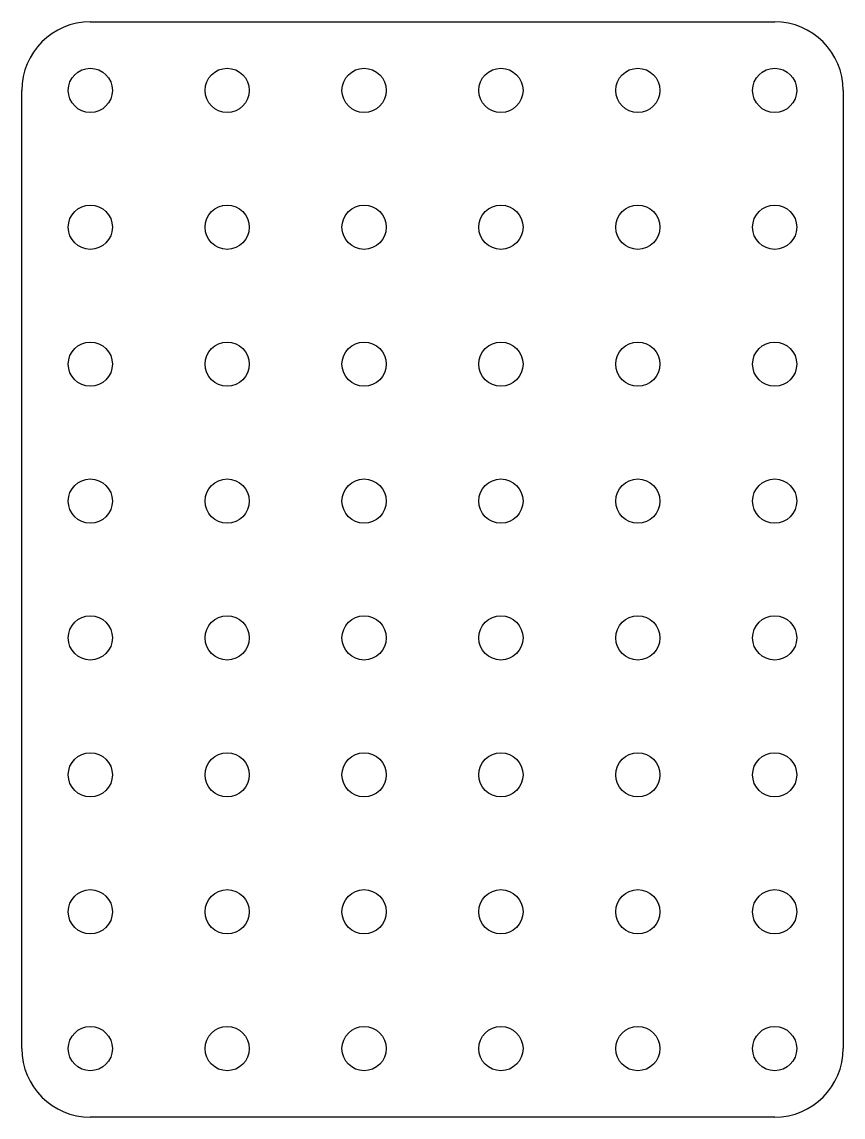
# Model space of a CAD drawing. Header units: metres. Extents: x 0 to 76, y 0 to 102.
import ezdxf

# ---------------------------------------------------------------- set-up
doc = ezdxf.new("R2010")
doc.units = ezdxf.units.M

msp = doc.modelspace()

# ---------------------------------------------------------------- linework, layer by layer
at = {"layer": 'MyLayer', "color": 0}
for p, q in [((6.35, 101.6), (69.85, 101.6)), ((0, 6.35), (0, 95.25)), ((76.2, 95.25), (76.2, 6.35)), ((69.85, 0), (6.35, 0))]:
    msp.add_line(p, q, dxfattribs=at)
for centre in [(6.35, 95.25), (19.05, 95.25), (31.75, 95.25), (44.45, 95.25), (57.15, 95.25), (69.85, 95.25), (6.35, 82.55), (19.05, 82.55), (31.75, 82.55), (44.45, 82.55), (57.15, 82.55), (69.85, 82.55), (6.35, 69.85), (19.05, 69.85), (31.75, 69.85), (44.45, 69.85), (57.15, 69.85), (69.85, 69.85), (6.35, 57.15), (19.05, 57.15), (31.75, 57.15), (44.45, 57.15), (57.15, 57.15), (69.85, 57.15), (6.35, 44.45), (19.05, 44.45), (31.75, 44.45), (44.45, 44.45), (57.15, 44.45), (69.85, 44.45), (6.35, 31.75), (19.05, 31.75), (31.75, 31.75), (44.45, 31.75), (57.15, 31.75), (69.85, 31.75), (6.35, 19.05), (19.05, 19.05), (31.75, 19.05), (44.45, 19.05), (57.15, 19.05), (69.85, 19.05), (6.35, 6.35), (19.05, 6.35), (31.75, 6.35), (44.45, 6.35), (57.15, 6.35), (69.85, 6.35)]:
    msp.add_circle(centre, 2.05, dxfattribs=at)
for centre, start, end in [((6.35, 95.25), 90, 180), ((69.85, 95.25), 0, 90), ((6.35, 6.35), 180, 270), ((69.85, 6.35), 270, 0)]:
    msp.add_arc(centre, 6.35, start, end, dxfattribs=at)

doc.saveas('drawing.dxf')
